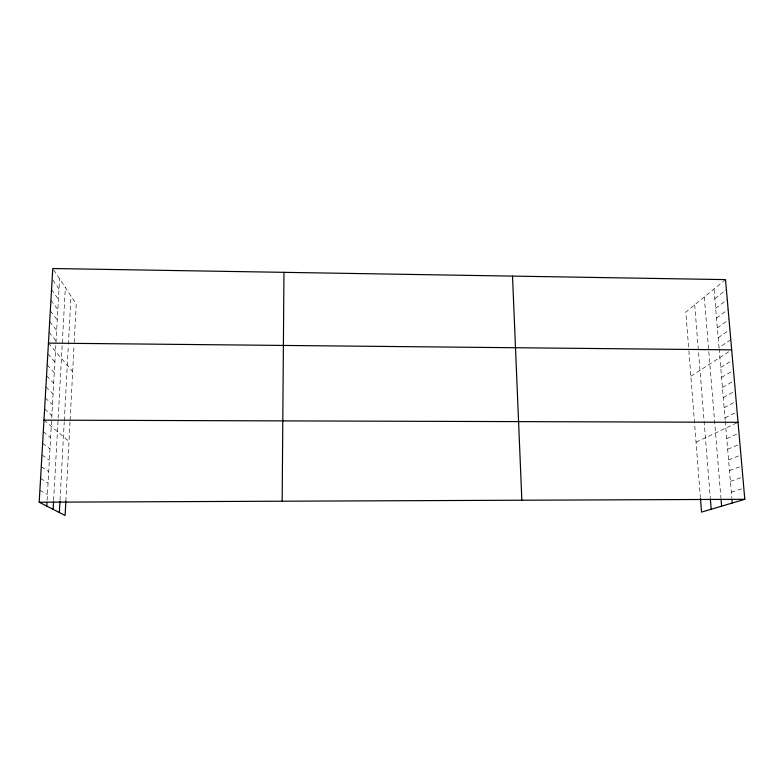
<?xml version="1.0" encoding="UTF-8"?>
<svg xmlns="http://www.w3.org/2000/svg" width="784" height="784" viewBox="0 0 784 784"><rect width="100%" height="100%" fill="white"/><g stroke="black" fill="none" stroke-linecap="round" stroke-linejoin="round"><path stroke-width="0.59" stroke-dasharray="3.92 2.94" d="M65.856 501.201L70.06 421.282M70.119 420.175L74.078 344.833M74.206 342.402L76.234 303.937L52.773 268.53M60.015 500.339L64.239 421.792M64.308 420.655L68.355 345.313M68.414 344.215L71.011 296.048M53.626 500.329L65.356 287.522M47.079 500.3L51.666 419.107M51.734 417.901L59.594 278.82M725.514 279.614L685.824 312.091L688.685 348.537M714.851 298.675L726.386 289.521M715.674 308.377L727.258 299.468M716.507 318.128L728.14 309.464M717.34 327.908L729.022 319.5M718.173 337.737L729.904 329.584M730.796 339.707L719.016 347.606L714.028 289.012M690.871 376.251L731.688 349.87M720.702 367.461L732.579 360.081M721.554 377.457L733.481 370.342M722.407 387.492L734.383 380.642M723.269 397.576L735.294 390.991M724.132 407.7L736.205 401.379M724.994 417.862L737.117 411.816M696.055 442.196L738.038 422.302M726.758 438.638L738.998 433.15M727.66 449.252L739.949 444.048M728.571 459.904L740.909 455.004M729.483 470.616L741.88 466M730.394 481.366L742.85 477.054M731.315 492.176L743.82 488.158M39.896 490.314L47.412 494.528M40.582 478.475L48.059 483.022M41.268 466.696L48.706 471.586M41.944 454.975L49.353 460.188M42.62 443.303L49.99 448.85M43.296 431.7L50.627 437.57M43.963 420.146L69.002 441.421M44.619 408.983L51.871 415.491M45.256 397.87L52.479 404.691M45.903 386.816L53.087 393.94M46.54 375.81L53.694 383.239M47.177 364.864L54.292 372.586M47.814 353.956L54.9 361.973M48.441 343.108L72.667 371.675M49.069 332.308L56.085 340.913M49.696 321.548L56.673 330.446M50.313 310.846L57.261 320.029M50.931 300.194L57.849 309.651M51.548 289.59L58.437 299.331M52.851 280.035L59.016 289.051M719.104 348.704L725.19 420.136M725.278 421.263L731.835 498.203M704.277 296.989L720.927 497.928M694.702 304.829L710.265 497.762M688.871 350.84L700.396 497.517"/><path stroke-width="1.18" d="M282.162 501.211L283.965 272.332M65.856 501.201L65.111 515.47L39.2 502.211L52.773 268.53L725.514 279.614L744.8 499.31L701.553 512.099L700.484 498.634M59.359 512.53L59.956 501.554M53.126 509.345L53.567 501.456M46.756 506.082L46.952 502.613M39.2 502.211L744.8 499.31M43.963 420.146L738.038 422.302M48.441 343.108L731.688 349.87M731.933 499.408L732.236 503.024M721.025 499.104L721.613 506.17M710.353 498.908L711.186 509.247M512.511 276.105L521.85 500.221"/></g></svg>
